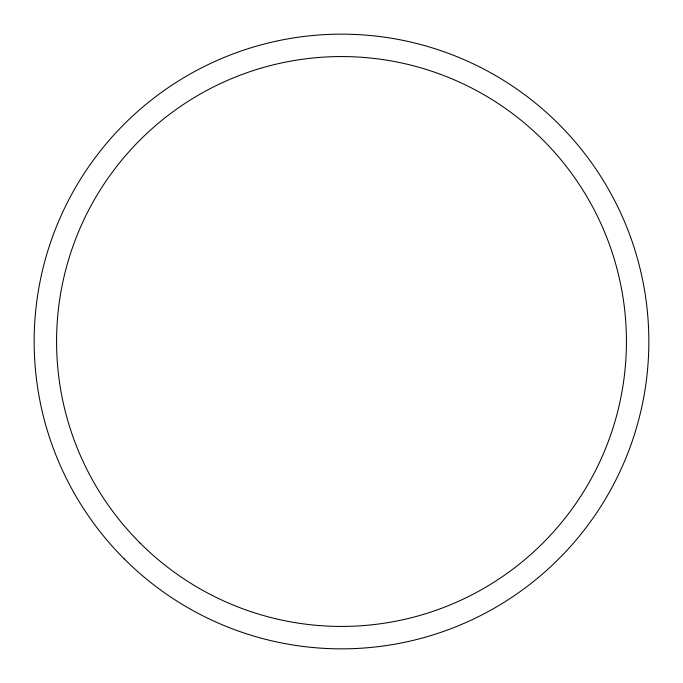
<?xml version="1.0" encoding="UTF-8"?>
<svg xmlns="http://www.w3.org/2000/svg" width="683" height="683" viewBox="0 0 683 683"><rect width="100%" height="100%" fill="white"/><g stroke="black" fill="none" stroke-linecap="round" stroke-linejoin="round"><path stroke-width="1.02" d="M124.169 558.831A307.35 307.35 0 0 0 638.374 421.044A307.35 307.35 0 0 0 261.956 44.626A307.35 307.35 0 0 0 124.169 558.831M140.024 542.976A284.931 284.931 0 0 0 616.723 415.247A284.931 284.931 0 0 0 267.753 66.277A284.931 284.931 0 0 0 140.024 542.976"/></g></svg>
